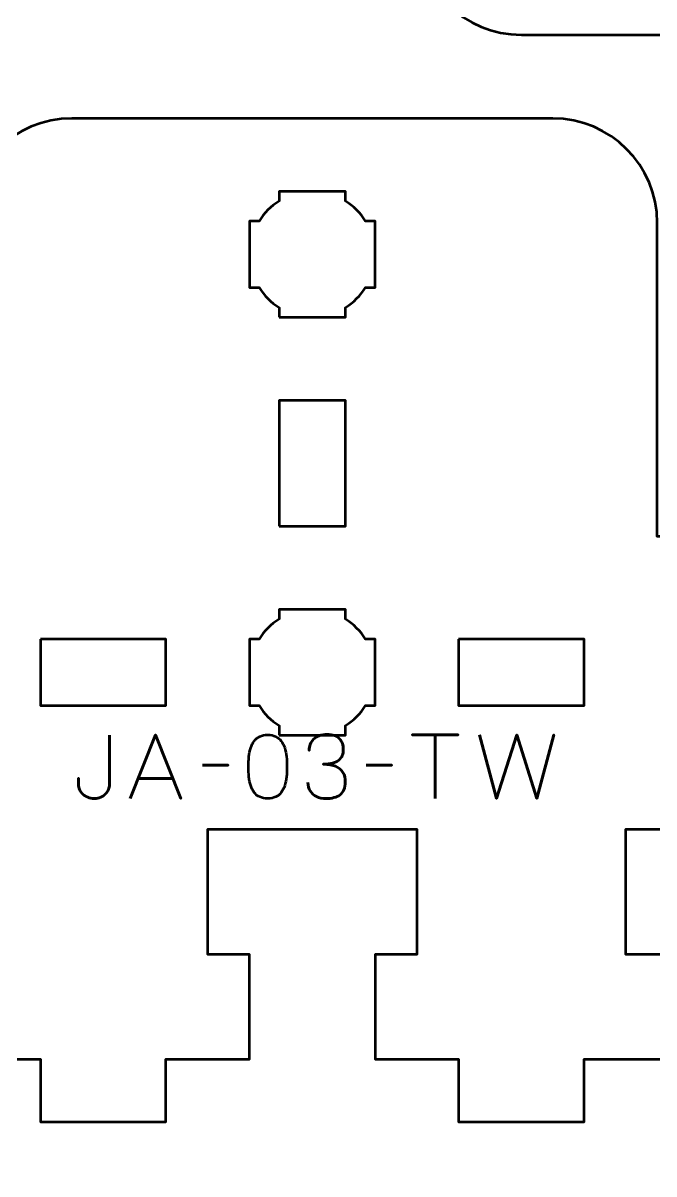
# Model space of a CAD drawing. Header units: centimetres. Extents: x -21 to 0, y -29.7 to 0.
# Drawn here: x -17.58 to -14.57, y -10.65 to -5.14 of the extents above; entities that cross this region are included whole.
import ezdxf

# ---------------------------------------------------------------- set-up
doc = ezdxf.new("R2010")
doc.units = ezdxf.units.CM
doc.header["$MEASUREMENT"] = 0
doc.layers.add('Layer 1', color=7, linetype='Continuous')

msp = doc.modelspace()

# ---------------------------------------------------------------- linework, layer by layer
at = {"layer": 'Layer 1', "color": 1, "lineweight": 53}
msp.add_open_spline([(-21.00003, -29.19995), (-21.00003, -29.19995), (-21.00003, -3.49992), (-21.00003, -3.49992), (-21.00003, -3.49992), (-21.00003, -3.41709), (-20.93286, -3.34992), (-20.85003, -3.34992), (-20.85003, -3.34992), (-20.7672, -3.34992), (-20.70003, -3.28275), (-20.70003, -3.19992), (-20.70003, -3.19992), (-20.70003, -3.11709), (-20.7672, -3.04992), (-20.85003, -3.04992), (-20.85003, -3.04992), (-20.93286, -3.04992), (-21.00003, -2.98275), (-21.00003, -2.89992), (-21.00003, -2.89992), (-21.00003, -2.81709), (-20.93286, -2.74992), (-20.85003, -2.74992), (-20.85003, -2.74992), (-20.7672, -2.74992), (-20.70003, -2.68275), (-20.70003, -2.59992), (-20.70003, -2.59992), (-20.70003, -2.51709), (-20.7672, -2.44992), (-20.85003, -2.44992), (-20.85003, -2.44992), (-20.93286, -2.44992), (-21.00003, -2.38275), (-21.00003, -2.29992), (-21.00003, -2.29992), (-21.00003, -2.21709), (-20.93286, -2.14992), (-20.85003, -2.14992), (-20.85003, -2.14992), (-20.7672, -2.14992), (-20.70003, -2.08275), (-20.70003, -1.99992), (-20.70003, -1.99992), (-20.70003, -1.91709), (-20.7672, -1.84992), (-20.85003, -1.84992), (-20.85003, -1.84992), (-20.93286, -1.84992), (-21.00003, -1.78275), (-21.00003, -1.69992), (-21.00003, -1.69992), (-21.00003, -1.61709), (-20.93286, -1.54992), (-20.85003, -1.54992), (-20.85003, -1.54992), (-20.7672, -1.54992), (-20.70003, -1.48275), (-20.70003, -1.39992), (-20.70003, -1.39992), (-20.70003, -1.31709), (-20.7672, -1.24992), (-20.85003, -1.24992), (-20.85003, -1.24992), (-20.93286, -1.24992), (-21.00003, -1.18275), (-21.00003, -1.09992), (-21.00003, -1.09992), (-21.00003, -1.09992), (-21.00003, -0.49992), (-21.00003, -0.49992), (-21.00003, -0.49992), (-21.00003, -0.22295), (-20.77694, 0.00004), (-20.49994, 0.00004), (-20.49994, 0.00004), (-20.49994, 0.00004), (-0.50008, 0.00004), (-0.50008, 0.00004), (-0.50008, 0.00004), (-0.22294, 0.00004), (0.00002, -0.22295), (0.00002, -0.49992), (0.00002, -0.49992), (0.00002, -0.49992), (0.00002, -29.19995), (0.00002, -29.19995), (0.00002, -29.19995), (0.00002, -29.47695), (-0.22294, -29.70004), (-0.50008, -29.70004), (-0.50008, -29.70004), (-0.50008, -29.70004), (-20.49994, -29.70004), (-20.49994, -29.70004), (-20.49994, -29.70004), (-20.77694, -29.70004), (-21.00003, -29.47695), (-21.00003, -29.19995)], degree=3, knots=[0, 0, 0, 0, 0.04, 0.04, 0.04, 0.04, 0.08, 0.08, 0.08, 0.08, 0.12, 0.12, 0.12, 0.12, 0.16, 0.16, 0.16, 0.16, 0.2, 0.2, 0.2, 0.2, 0.24, 0.24, 0.24, 0.24, 0.28, 0.28, 0.28, 0.28, 0.32, 0.32, 0.32, 0.32, 0.36, 0.36, 0.36, 0.36, 0.4, 0.4, 0.4, 0.4, 0.44, 0.44, 0.44, 0.44, 0.48, 0.48, 0.48, 0.48, 0.52, 0.52, 0.52, 0.52, 0.56, 0.56, 0.56, 0.56, 0.6, 0.6, 0.6, 0.6, 0.64, 0.64, 0.64, 0.64, 0.68, 0.68, 0.68, 0.68, 0.72, 0.72, 0.72, 0.72, 0.76, 0.76, 0.76, 0.76, 0.8, 0.8, 0.8, 0.8, 0.84, 0.84, 0.84, 0.84, 0.88, 0.88, 0.88, 0.88, 0.92, 0.92, 0.92, 0.92, 0.96, 0.96, 0.96, 0.96, 1, 1, 1, 1], dxfattribs=at)
at = {"layer": 'Layer 1', "lineweight": 53}
for points, knots in [([(-11.24995, -7.19999), (-10.97386, -7.19999), (-10.74995, -6.97608), (-10.74995, -6.69999), (-10.74995, -6.69999), (-10.74995, -6.69999), (-10.74995, -5.19999), (-10.74995, -5.19999), (-10.74995, -5.19999), (-10.74995, -5.19999), (-9.5999, -5.19999), (-9.5999, -5.19999), (-9.5999, -5.19999), (-9.32674, -5.19999), (-9.10468, -4.98079), (-9.1, -4.70874), (-9.1, -4.70874), (-9.1, -4.70874), (-9.6999, -4.70874), (-9.6999, -4.70874), (-9.6999, -4.70874), (-9.6999, -4.70874), (-9.6999, -4.39124), (-9.6999, -4.39124), (-9.6999, -4.39124), (-9.6999, -4.39124), (-9.10182, -4.39124), (-9.10182, -4.39124), (-9.10182, -4.39124), (-9.10182, -4.39124), (-9.1124, -2.39999), (-9.1124, -2.39999), (-9.1124, -2.39999), (-9.1124, -2.39999), (-9.6999, -2.39999), (-9.6999, -2.39999), (-9.6999, -2.39999), (-9.6999, -2.39999), (-9.6999, -2.69999), (-9.6999, -2.69999), (-9.6999, -2.69999), (-9.6999, -2.69999), (-10.09991, -2.69999), (-10.09991, -2.69999), (-10.09991, -2.69999), (-10.09991, -2.69999), (-10.09991, -3.19999), (-10.09991, -3.19999), (-10.09991, -3.19999), (-10.09991, -3.19999), (-9.89991, -3.2), (-9.89991, -3.2), (-9.89991, -3.2), (-9.89991, -3.2), (-9.89991, -3.79999), (-9.89991, -3.79999), (-9.89991, -3.79999), (-10.28324, -3.79999), (-10.51659, -3.79999), (-10.89992, -3.79999), (-10.89992, -3.79999), (-10.89992, -3.79999), (-10.89992, -3.2), (-10.89992, -3.2), (-10.89992, -3.2), (-10.89992, -3.2), (-10.69992, -3.19999), (-10.69992, -3.19999), (-10.69992, -3.19999), (-10.69992, -3.19999), (-10.69992, -2.69998), (-10.69992, -2.69998), (-10.69992, -2.69998), (-10.69992, -2.69998), (-11.09993, -2.69999), (-11.09993, -2.69999), (-11.09993, -2.69999), (-11.09993, -2.69999), (-11.09993, -2.39999), (-11.09993, -2.39999), (-11.09993, -2.39999), (-11.09993, -2.39999), (-11.69994, -2.39999), (-11.69994, -2.39999), (-11.69994, -2.39999), (-11.69994, -2.39999), (-11.69994, -2.69999), (-11.69994, -2.69999), (-11.69994, -2.69999), (-11.69994, -2.69999), (-12.09994, -2.69999), (-12.09994, -2.69999), (-12.09994, -2.69999), (-12.09994, -2.69999), (-12.09994, -3.19999), (-12.09994, -3.19999), (-12.09994, -3.19999), (-12.09994, -3.19999), (-11.89994, -3.2), (-11.89994, -3.2), (-11.89994, -3.2), (-11.89994, -3.2), (-11.89994, -3.79999), (-11.89994, -3.79999), (-11.89994, -3.79999), (-12.28328, -3.79999), (-12.51662, -3.79999), (-12.89996, -3.79999), (-12.89996, -3.79999), (-12.89996, -3.79999), (-12.89996, -3.2), (-12.89996, -3.2), (-12.89996, -3.2), (-12.89996, -3.2), (-12.69996, -3.19999), (-12.69996, -3.19999), (-12.69996, -3.19999), (-12.69996, -3.19999), (-12.69996, -2.69998), (-12.69996, -2.69998), (-12.69996, -2.69998), (-12.69996, -2.69998), (-13.09996, -2.69999), (-13.09996, -2.69999), (-13.09996, -2.69999), (-13.09996, -2.69999), (-13.09996, -2.39999), (-13.09996, -2.39999), (-13.09996, -2.39999), (-13.09996, -2.39999), (-13.69997, -2.39999), (-13.69997, -2.39999), (-13.69997, -2.39999), (-13.69997, -2.39999), (-13.69997, -2.69999), (-13.69997, -2.69999), (-13.69997, -2.69999), (-13.69997, -2.69999), (-14.09998, -2.69999), (-14.09998, -2.69999), (-14.09998, -2.69999), (-14.09998, -2.69999), (-14.09998, -3.19999), (-14.09998, -3.19999), (-14.09998, -3.19999), (-14.09998, -3.19999), (-13.89998, -3.2), (-13.89998, -3.2), (-13.89998, -3.2), (-13.89998, -3.2), (-13.89998, -3.79999), (-13.89998, -3.79999), (-13.89998, -3.79999), (-14.28331, -3.79999), (-14.51666, -3.79999), (-14.89999, -3.79999), (-14.89999, -3.79999), (-14.89999, -3.79999), (-14.89999, -3.2), (-14.89999, -3.2), (-14.89999, -3.2), (-14.89999, -3.2), (-14.69999, -3.19999), (-14.69999, -3.19999), (-14.69999, -3.19999), (-14.69999, -3.19999), (-14.69999, -2.69998), (-14.69999, -2.69998), (-14.69999, -2.69998), (-14.69999, -2.69998), (-15.1, -2.69999), (-15.1, -2.69999), (-15.1, -2.69999), (-15.1, -2.69999), (-15.1, -2.39999), (-15.1, -2.39999), (-15.1, -2.39999), (-15.1, -2.39999), (-15.70001, -2.39999), (-15.70001, -2.39999), (-15.70001, -2.39999), (-15.70001, -2.39999), (-15.70001, -2.69999), (-15.70001, -2.69999), (-15.70001, -2.69999), (-15.70001, -2.69999), (-15.70001, -2.69998), (-15.70001, -2.69998), (-15.70001, -2.69998), (-15.70001, -2.69998), (-15.70001, -4.39124), (-15.70001, -4.39124), (-15.70001, -4.39124), (-15.70001, -4.39124), (-15.1, -4.39124), (-15.1, -4.39124), (-15.1, -4.39124), (-15.1, -4.39124), (-15.1, -4.70874), (-15.1, -4.70874), (-15.1, -4.70874), (-15.1, -4.70874), (-15.6999, -4.70874), (-15.6999, -4.70874), (-15.6999, -4.70874), (-15.69522, -4.98079), (-15.47316, -5.19999), (-15.2, -5.19999), (-15.2, -5.19999), (-15.2, -5.19999), (-14.04995, -5.19999), (-14.04995, -5.19999), (-14.04995, -5.19999), (-14.04995, -5.19999), (-14.04995, -6.69999), (-14.04995, -6.69999), (-14.04995, -6.69999), (-14.04995, -6.97608), (-13.82604, -7.19999), (-13.54995, -7.19999)], [0, 0, 0, 0, 0.0181818, 0.0181818, 0.0181818, 0.0181818, 0.0363636, 0.0363636, 0.0363636, 0.0363636, 0.0545455, 0.0545455, 0.0545455, 0.0545455, 0.0727273, 0.0727273, 0.0727273, 0.0727273, 0.0909091, 0.0909091, 0.0909091, 0.0909091, 0.1090909, 0.1090909, 0.1090909, 0.1090909, 0.1272727, 0.1272727, 0.1272727, 0.1272727, 0.1454545, 0.1454545, 0.1454545, 0.1454545, 0.1636364, 0.1636364, 0.1636364, 0.1636364, 0.1818182, 0.1818182, 0.1818182, 0.1818182, 0.2, 0.2, 0.2, 0.2, 0.2181818, 0.2181818, 0.2181818, 0.2181818, 0.2363636, 0.2363636, 0.2363636, 0.2363636, 0.2545455, 0.2545455, 0.2545455, 0.2545455, 0.2727273, 0.2727273, 0.2727273, 0.2727273, 0.2909091, 0.2909091, 0.2909091, 0.2909091, 0.3090909, 0.3090909, 0.3090909, 0.3090909, 0.3272727, 0.3272727, 0.3272727, 0.3272727, 0.3454545, 0.3454545, 0.3454545, 0.3454545, 0.3636364, 0.3636364, 0.3636364, 0.3636364, 0.3818182, 0.3818182, 0.3818182, 0.3818182, 0.4, 0.4, 0.4, 0.4, 0.4181818, 0.4181818, 0.4181818, 0.4181818, 0.4363636, 0.4363636, 0.4363636, 0.4363636, 0.4545455, 0.4545455, 0.4545455, 0.4545455, 0.4727273, 0.4727273, 0.4727273, 0.4727273, 0.4909091, 0.4909091, 0.4909091, 0.4909091, 0.5090909, 0.5090909, 0.5090909, 0.5090909, 0.5272727, 0.5272727, 0.5272727, 0.5272727, 0.5454545, 0.5454545, 0.5454545, 0.5454545, 0.5636364, 0.5636364, 0.5636364, 0.5636364, 0.5818182, 0.5818182, 0.5818182, 0.5818182, 0.6, 0.6, 0.6, 0.6, 0.6181818, 0.6181818, 0.6181818, 0.6181818, 0.6363636, 0.6363636, 0.6363636, 0.6363636, 0.6545455, 0.6545455, 0.6545455, 0.6545455, 0.6727273, 0.6727273, 0.6727273, 0.6727273, 0.6909091, 0.6909091, 0.6909091, 0.6909091, 0.7090909, 0.7090909, 0.7090909, 0.7090909, 0.7272727, 0.7272727, 0.7272727, 0.7272727, 0.7454545, 0.7454545, 0.7454545, 0.7454545, 0.7636364, 0.7636364, 0.7636364, 0.7636364, 0.7818182, 0.7818182, 0.7818182, 0.7818182, 0.8, 0.8, 0.8, 0.8, 0.8181818, 0.8181818, 0.8181818, 0.8181818, 0.8363636, 0.8363636, 0.8363636, 0.8363636, 0.8545455, 0.8545455, 0.8545455, 0.8545455, 0.8727273, 0.8727273, 0.8727273, 0.8727273, 0.8909091, 0.8909091, 0.8909091, 0.8909091, 0.9090909, 0.9090909, 0.9090909, 0.9090909, 0.9272727, 0.9272727, 0.9272727, 0.9272727, 0.9454545, 0.9454545, 0.9454545, 0.9454545, 0.9636364, 0.9636364, 0.9636364, 0.9636364, 0.9818182, 0.9818182, 0.9818182, 0.9818182, 1, 1, 1, 1]), ([(-17.35005, -5.60001), (-17.62614, -5.60001), (-17.85005, -5.82392), (-17.85005, -6.10001), (-17.85005, -6.10001), (-17.85005, -6.10001), (-17.85005, -7.60001), (-17.85005, -7.60001), (-17.85005, -7.60001), (-17.85005, -7.60001), (-19.0001, -7.60001), (-19.0001, -7.60001), (-19.0001, -7.60001), (-19.27326, -7.60001), (-19.49532, -7.81921), (-19.5, -8.09126), (-19.5, -8.09126), (-19.5, -8.09126), (-18.9001, -8.09126), (-18.9001, -8.09126), (-18.9001, -8.09126), (-18.9001, -8.09126), (-18.9001, -8.40876), (-18.9001, -8.40876), (-18.9001, -8.40876), (-18.9001, -8.40876), (-19.49818, -8.40876), (-19.49818, -8.40876), (-19.49818, -8.40876), (-19.49818, -8.40876), (-19.4876, -10.40001), (-19.4876, -10.40001), (-19.4876, -10.40001), (-19.4876, -10.40001), (-18.9001, -10.40001), (-18.9001, -10.40001), (-18.9001, -10.40001), (-18.9001, -10.40001), (-18.9001, -10.10001), (-18.9001, -10.10001), (-18.9001, -10.10001), (-18.9001, -10.10001), (-18.50009, -10.10001), (-18.50009, -10.10001), (-18.50009, -10.10001), (-18.50009, -10.10001), (-18.50009, -9.60001), (-18.50009, -9.60001), (-18.50009, -9.60001), (-18.50009, -9.60001), (-18.70009, -9.6), (-18.70009, -9.6), (-18.70009, -9.6), (-18.70009, -9.6), (-18.70009, -9.00001), (-18.70009, -9.00001), (-18.70009, -9.00001), (-18.31676, -9.00001), (-18.08341, -9.00001), (-17.70008, -9.00001), (-17.70008, -9.00001), (-17.70008, -9.00001), (-17.70008, -9.6), (-17.70008, -9.6), (-17.70008, -9.6), (-17.70008, -9.6), (-17.90008, -9.60001), (-17.90008, -9.60001), (-17.90008, -9.60001), (-17.90008, -9.60001), (-17.90008, -10.10002), (-17.90008, -10.10002), (-17.90008, -10.10002), (-17.90008, -10.10002), (-17.50007, -10.10001), (-17.50007, -10.10001), (-17.50007, -10.10001), (-17.50007, -10.10001), (-17.50007, -10.40001), (-17.50007, -10.40001), (-17.50007, -10.40001), (-17.50007, -10.40001), (-16.90006, -10.40001), (-16.90006, -10.40001), (-16.90006, -10.40001), (-16.90006, -10.40001), (-16.90006, -10.10001), (-16.90006, -10.10001), (-16.90006, -10.10001), (-16.90006, -10.10001), (-16.50006, -10.10001), (-16.50006, -10.10001), (-16.50006, -10.10001), (-16.50006, -10.10001), (-16.50006, -9.60001), (-16.50006, -9.60001), (-16.50006, -9.60001), (-16.50006, -9.60001), (-16.70006, -9.6), (-16.70006, -9.6), (-16.70006, -9.6), (-16.70006, -9.6), (-16.70006, -9.00001), (-16.70006, -9.00001), (-16.70006, -9.00001), (-16.31672, -9.00001), (-16.08338, -9.00001), (-15.70004, -9.00001), (-15.70004, -9.00001), (-15.70004, -9.00001), (-15.70004, -9.6), (-15.70004, -9.6), (-15.70004, -9.6), (-15.70004, -9.6), (-15.90004, -9.60001), (-15.90004, -9.60001), (-15.90004, -9.60001), (-15.90004, -9.60001), (-15.90004, -10.10002), (-15.90004, -10.10002), (-15.90004, -10.10002), (-15.90004, -10.10002), (-15.50004, -10.10001), (-15.50004, -10.10001), (-15.50004, -10.10001), (-15.50004, -10.10001), (-15.50004, -10.40001), (-15.50004, -10.40001), (-15.50004, -10.40001), (-15.50004, -10.40001), (-14.90003, -10.40001), (-14.90003, -10.40001), (-14.90003, -10.40001), (-14.90003, -10.40001), (-14.90003, -10.10001), (-14.90003, -10.10001), (-14.90003, -10.10001), (-14.90003, -10.10001), (-14.50002, -10.10001), (-14.50002, -10.10001), (-14.50002, -10.10001), (-14.50002, -10.10001), (-14.50002, -9.60001), (-14.50002, -9.60001), (-14.50002, -9.60001), (-14.50002, -9.60001), (-14.70002, -9.6), (-14.70002, -9.6), (-14.70002, -9.6), (-14.70002, -9.6), (-14.70002, -9.00001), (-14.70002, -9.00001), (-14.70002, -9.00001), (-14.31669, -9.00001), (-14.08334, -9.00001), (-13.70001, -9.00001), (-13.70001, -9.00001), (-13.70001, -9.00001), (-13.70001, -9.6), (-13.70001, -9.6), (-13.70001, -9.6), (-13.70001, -9.6), (-13.90001, -9.60001), (-13.90001, -9.60001), (-13.90001, -9.60001), (-13.90001, -9.60001), (-13.90001, -10.10002), (-13.90001, -10.10002), (-13.90001, -10.10002), (-13.90001, -10.10002), (-13.5, -10.10001), (-13.5, -10.10001), (-13.5, -10.10001), (-13.5, -10.10001), (-13.5, -10.40001), (-13.5, -10.40001), (-13.5, -10.40001), (-13.5, -10.40001), (-12.89999, -10.40001), (-12.89999, -10.40001), (-12.89999, -10.40001), (-12.89999, -10.40001), (-12.89999, -10.10001), (-12.89999, -10.10001), (-12.89999, -10.10001), (-12.89999, -10.10001), (-12.89999, -10.10002), (-12.89999, -10.10002), (-12.89999, -10.10002), (-12.89999, -10.10002), (-12.89999, -8.40876), (-12.89999, -8.40876), (-12.89999, -8.40876), (-12.89999, -8.40876), (-13.5, -8.40876), (-13.5, -8.40876), (-13.5, -8.40876), (-13.5, -8.40876), (-13.5, -8.09126), (-13.5, -8.09126), (-13.5, -8.09126), (-13.5, -8.09126), (-12.9001, -8.09126), (-12.9001, -8.09126), (-12.9001, -8.09126), (-12.90478, -7.81921), (-13.12684, -7.60001), (-13.4, -7.60001), (-13.4, -7.60001), (-13.4, -7.60001), (-14.55005, -7.60001), (-14.55005, -7.60001), (-14.55005, -7.60001), (-14.55005, -7.60001), (-14.55005, -6.10001), (-14.55005, -6.10001), (-14.55005, -6.10001), (-14.55005, -5.82392), (-14.77396, -5.60001), (-15.05005, -5.60001)], [0, 0, 0, 0, 0.0181818, 0.0181818, 0.0181818, 0.0181818, 0.0363636, 0.0363636, 0.0363636, 0.0363636, 0.0545455, 0.0545455, 0.0545455, 0.0545455, 0.0727273, 0.0727273, 0.0727273, 0.0727273, 0.0909091, 0.0909091, 0.0909091, 0.0909091, 0.1090909, 0.1090909, 0.1090909, 0.1090909, 0.1272727, 0.1272727, 0.1272727, 0.1272727, 0.1454545, 0.1454545, 0.1454545, 0.1454545, 0.1636364, 0.1636364, 0.1636364, 0.1636364, 0.1818182, 0.1818182, 0.1818182, 0.1818182, 0.2, 0.2, 0.2, 0.2, 0.2181818, 0.2181818, 0.2181818, 0.2181818, 0.2363636, 0.2363636, 0.2363636, 0.2363636, 0.2545455, 0.2545455, 0.2545455, 0.2545455, 0.2727273, 0.2727273, 0.2727273, 0.2727273, 0.2909091, 0.2909091, 0.2909091, 0.2909091, 0.3090909, 0.3090909, 0.3090909, 0.3090909, 0.3272727, 0.3272727, 0.3272727, 0.3272727, 0.3454545, 0.3454545, 0.3454545, 0.3454545, 0.3636364, 0.3636364, 0.3636364, 0.3636364, 0.3818182, 0.3818182, 0.3818182, 0.3818182, 0.4, 0.4, 0.4, 0.4, 0.4181818, 0.4181818, 0.4181818, 0.4181818, 0.4363636, 0.4363636, 0.4363636, 0.4363636, 0.4545455, 0.4545455, 0.4545455, 0.4545455, 0.4727273, 0.4727273, 0.4727273, 0.4727273, 0.4909091, 0.4909091, 0.4909091, 0.4909091, 0.5090909, 0.5090909, 0.5090909, 0.5090909, 0.5272727, 0.5272727, 0.5272727, 0.5272727, 0.5454545, 0.5454545, 0.5454545, 0.5454545, 0.5636364, 0.5636364, 0.5636364, 0.5636364, 0.5818182, 0.5818182, 0.5818182, 0.5818182, 0.6, 0.6, 0.6, 0.6, 0.6181818, 0.6181818, 0.6181818, 0.6181818, 0.6363636, 0.6363636, 0.6363636, 0.6363636, 0.6545455, 0.6545455, 0.6545455, 0.6545455, 0.6727273, 0.6727273, 0.6727273, 0.6727273, 0.6909091, 0.6909091, 0.6909091, 0.6909091, 0.7090909, 0.7090909, 0.7090909, 0.7090909, 0.7272727, 0.7272727, 0.7272727, 0.7272727, 0.7454545, 0.7454545, 0.7454545, 0.7454545, 0.7636364, 0.7636364, 0.7636364, 0.7636364, 0.7818182, 0.7818182, 0.7818182, 0.7818182, 0.8, 0.8, 0.8, 0.8, 0.8181818, 0.8181818, 0.8181818, 0.8181818, 0.8363636, 0.8363636, 0.8363636, 0.8363636, 0.8545455, 0.8545455, 0.8545455, 0.8545455, 0.8727273, 0.8727273, 0.8727273, 0.8727273, 0.8909091, 0.8909091, 0.8909091, 0.8909091, 0.9090909, 0.9090909, 0.9090909, 0.9090909, 0.9272727, 0.9272727, 0.9272727, 0.9272727, 0.9454545, 0.9454545, 0.9454545, 0.9454545, 0.9636364, 0.9636364, 0.9636364, 0.9636364, 0.9818182, 0.9818182, 0.9818182, 0.9818182, 1, 1, 1, 1]), ([(-16.3588, -6.55001), (-16.3588, -6.55001), (-16.3588, -6.50457), (-16.3588, -6.50457), (-16.3588, -6.50457), (-16.39756, -6.48034), (-16.43038, -6.44751), (-16.45461, -6.40876), (-16.45461, -6.40876), (-16.45461, -6.40876), (-16.50006, -6.40876), (-16.50006, -6.40876), (-16.50006, -6.40876), (-16.50006, -6.40876), (-16.50006, -6.25001), (-16.50006, -6.25001), (-16.50006, -6.25001), (-16.50006, -6.25001), (-16.50006, -6.09126), (-16.50006, -6.09126), (-16.50006, -6.09126), (-16.50006, -6.09126), (-16.45461, -6.09126), (-16.45461, -6.09126), (-16.45461, -6.09126), (-16.43038, -6.05251), (-16.39756, -6.01968), (-16.3588, -5.99545), (-16.3588, -5.99545), (-16.3588, -5.99545), (-16.3588, -5.95001), (-16.3588, -5.95001), (-16.3588, -5.95001), (-16.3588, -5.95001), (-16.20005, -5.95001), (-16.20005, -5.95001), (-16.20005, -5.95001), (-16.20005, -5.95001), (-16.0413, -5.95001), (-16.0413, -5.95001), (-16.0413, -5.95001), (-16.0413, -5.95001), (-16.0413, -5.99545), (-16.0413, -5.99545), (-16.0413, -5.99545), (-16.00254, -6.01968), (-15.96972, -6.05251), (-15.94549, -6.09126), (-15.94549, -6.09126), (-15.94549, -6.09126), (-15.90004, -6.09126), (-15.90004, -6.09126), (-15.90004, -6.09126), (-15.90004, -6.09126), (-15.90004, -6.25001), (-15.90004, -6.25001), (-15.90004, -6.25001), (-15.90004, -6.25001), (-15.90004, -6.40876), (-15.90004, -6.40876), (-15.90004, -6.40876), (-15.90004, -6.40876), (-15.94549, -6.40876), (-15.94549, -6.40876), (-15.94549, -6.40876), (-15.96972, -6.44751), (-16.00254, -6.48034), (-16.0413, -6.50457), (-16.0413, -6.50457), (-16.0413, -6.50457), (-16.0413, -6.55001), (-16.0413, -6.55001), (-16.0413, -6.55001), (-16.0413, -6.55001), (-16.20005, -6.55001), (-16.20005, -6.55001), (-16.20005, -6.55001), (-16.20005, -6.55001), (-16.3588, -6.55001), (-16.3588, -6.55001)], [0, 0, 0, 0, 0.05, 0.05, 0.05, 0.05, 0.1, 0.1, 0.1, 0.1, 0.15, 0.15, 0.15, 0.15, 0.2, 0.2, 0.2, 0.2, 0.25, 0.25, 0.25, 0.25, 0.3, 0.3, 0.3, 0.3, 0.35, 0.35, 0.35, 0.35, 0.4, 0.4, 0.4, 0.4, 0.45, 0.45, 0.45, 0.45, 0.5, 0.5, 0.5, 0.5, 0.55, 0.55, 0.55, 0.55, 0.6, 0.6, 0.6, 0.6, 0.65, 0.65, 0.65, 0.65, 0.7, 0.7, 0.7, 0.7, 0.75, 0.75, 0.75, 0.75, 0.8, 0.8, 0.8, 0.8, 0.85, 0.85, 0.85, 0.85, 0.9, 0.9, 0.9, 0.9, 0.95, 0.95, 0.95, 0.95, 1, 1, 1, 1]), ([(-16.35882, -7.55001), (-16.35882, -7.55001), (-16.35882, -6.95), (-16.35882, -6.95), (-16.35882, -6.95), (-16.35882, -6.95), (-16.04132, -6.95), (-16.04132, -6.95), (-16.04132, -6.95), (-16.04132, -6.95), (-16.04132, -7.55001), (-16.04132, -7.55001), (-16.04132, -7.55001), (-16.04132, -7.55001), (-16.35882, -7.55001), (-16.35882, -7.55001)], [0, 0, 0, 0, 0.25, 0.25, 0.25, 0.25, 0.5, 0.5, 0.5, 0.5, 0.75, 0.75, 0.75, 0.75, 1, 1, 1, 1]), ([(-16.3588, -8.55001), (-16.3588, -8.55001), (-16.3588, -8.50457), (-16.3588, -8.50457), (-16.3588, -8.50457), (-16.39756, -8.48034), (-16.43038, -8.44751), (-16.45461, -8.40876), (-16.45461, -8.40876), (-16.45461, -8.40876), (-16.50006, -8.40876), (-16.50006, -8.40876), (-16.50006, -8.40876), (-16.50006, -8.40876), (-16.50006, -8.25001), (-16.50006, -8.25001), (-16.50006, -8.25001), (-16.50006, -8.25001), (-16.50006, -8.09126), (-16.50006, -8.09126), (-16.50006, -8.09126), (-16.50006, -8.09126), (-16.45461, -8.09126), (-16.45461, -8.09126), (-16.45461, -8.09126), (-16.43038, -8.05251), (-16.39756, -8.01968), (-16.3588, -7.99545), (-16.3588, -7.99545), (-16.3588, -7.99545), (-16.3588, -7.95001), (-16.3588, -7.95001), (-16.3588, -7.95001), (-16.3588, -7.95001), (-16.20005, -7.95001), (-16.20005, -7.95001), (-16.20005, -7.95001), (-16.20005, -7.95001), (-16.0413, -7.95001), (-16.0413, -7.95001), (-16.0413, -7.95001), (-16.0413, -7.95001), (-16.0413, -7.99545), (-16.0413, -7.99545), (-16.0413, -7.99545), (-16.00254, -8.01968), (-15.96972, -8.05251), (-15.94549, -8.09126), (-15.94549, -8.09126), (-15.94549, -8.09126), (-15.90004, -8.09126), (-15.90004, -8.09126), (-15.90004, -8.09126), (-15.90004, -8.09126), (-15.90004, -8.25001), (-15.90004, -8.25001), (-15.90004, -8.25001), (-15.90004, -8.25001), (-15.90004, -8.40876), (-15.90004, -8.40876), (-15.90004, -8.40876), (-15.90004, -8.40876), (-15.94549, -8.40876), (-15.94549, -8.40876), (-15.94549, -8.40876), (-15.96972, -8.44751), (-16.00254, -8.48034), (-16.0413, -8.50457), (-16.0413, -8.50457), (-16.0413, -8.50457), (-16.0413, -8.55001), (-16.0413, -8.55001), (-16.0413, -8.55001), (-16.0413, -8.55001), (-16.20005, -8.55001), (-16.20005, -8.55001), (-16.20005, -8.55001), (-16.20005, -8.55001), (-16.3588, -8.55001), (-16.3588, -8.55001)], [0, 0, 0, 0, 0.05, 0.05, 0.05, 0.05, 0.1, 0.1, 0.1, 0.1, 0.15, 0.15, 0.15, 0.15, 0.2, 0.2, 0.2, 0.2, 0.25, 0.25, 0.25, 0.25, 0.3, 0.3, 0.3, 0.3, 0.35, 0.35, 0.35, 0.35, 0.4, 0.4, 0.4, 0.4, 0.45, 0.45, 0.45, 0.45, 0.5, 0.5, 0.5, 0.5, 0.55, 0.55, 0.55, 0.55, 0.6, 0.6, 0.6, 0.6, 0.65, 0.65, 0.65, 0.65, 0.7, 0.7, 0.7, 0.7, 0.75, 0.75, 0.75, 0.75, 0.8, 0.8, 0.8, 0.8, 0.85, 0.85, 0.85, 0.85, 0.9, 0.9, 0.9, 0.9, 0.95, 0.95, 0.95, 0.95, 1, 1, 1, 1]), ([(-17.50007, -8.09126), (-17.50007, -8.09126), (-16.90006, -8.09126), (-16.90006, -8.09126), (-16.90006, -8.09126), (-16.90006, -8.09126), (-16.90006, -8.40876), (-16.90006, -8.40876), (-16.90006, -8.40876), (-16.90006, -8.40876), (-17.50007, -8.40876), (-17.50007, -8.40876), (-17.50007, -8.40876), (-17.50007, -8.40876), (-17.50007, -8.09126), (-17.50007, -8.09126)], [0, 0, 0, 0, 0.25, 0.25, 0.25, 0.25, 0.5, 0.5, 0.5, 0.5, 0.75, 0.75, 0.75, 0.75, 1, 1, 1, 1]), ([(-15.50004, -8.09126), (-15.50004, -8.09126), (-14.90003, -8.09126), (-14.90003, -8.09126), (-14.90003, -8.09126), (-14.90003, -8.09126), (-14.90003, -8.40876), (-14.90003, -8.40876), (-14.90003, -8.40876), (-14.90003, -8.40876), (-15.50004, -8.40876), (-15.50004, -8.40876), (-15.50004, -8.40876), (-15.50004, -8.40876), (-15.50004, -8.09126), (-15.50004, -8.09126)], [0, 0, 0, 0, 0.25, 0.25, 0.25, 0.25, 0.5, 0.5, 0.5, 0.5, 0.75, 0.75, 0.75, 0.75, 1, 1, 1, 1])]:
    msp.add_open_spline(points, degree=3, knots=knots, dxfattribs=at)
at = {"layer": 'Layer 1', "color": 3, "lineweight": 53}
msp.add_open_spline([(-15.05005, -5.60001), (-15.05005, -5.60001), (-17.35005, -5.60001), (-17.35005, -5.60001)], degree=3, dxfattribs=at)
at = {"layer": 'Layer 1', "color": 5, "lineweight": 53}
for points, knots in [([(-17.1697, -8.55036), (-17.1697, -8.55036), (-17.17012, -8.78743), (-17.17012, -8.78743), (-17.17012, -8.78743), (-17.17012, -8.79512), (-17.17175, -8.80288), (-17.17485, -8.81057), (-17.17485, -8.81057), (-17.17803, -8.81833), (-17.18268, -8.82539), (-17.18882, -8.83188), (-17.18882, -8.83188), (-17.19503, -8.8383), (-17.20258, -8.84352), (-17.21154, -8.8474), (-17.21154, -8.8474), (-17.22057, -8.85135), (-17.23087, -8.85333), (-17.24251, -8.85347), (-17.24251, -8.85347), (-17.25416, -8.85347), (-17.26467, -8.85156), (-17.27398, -8.84782), (-17.27398, -8.84782), (-17.2833, -8.84401), (-17.29127, -8.83893), (-17.29783, -8.83251), (-17.29783, -8.83251), (-17.30446, -8.82609), (-17.30947, -8.81904), (-17.313, -8.8112), (-17.313, -8.8112), (-17.31653, -8.80337), (-17.31829, -8.79547), (-17.31829, -8.78743), (-17.31829, -8.78743), (-17.31829, -8.78743), (-17.31829, -8.7561), (-17.31829, -8.7561), (-17.31829, -8.7561), (-17.31829, -8.7561), (-17.31829, -8.78743), (-17.31829, -8.78743), (-17.31829, -8.78743), (-17.31829, -8.79547), (-17.31653, -8.80337), (-17.313, -8.8112), (-17.313, -8.8112), (-17.30947, -8.81904), (-17.30446, -8.82609), (-17.29783, -8.83251), (-17.29783, -8.83251), (-17.29127, -8.83893), (-17.2833, -8.84401), (-17.27398, -8.84782), (-17.27398, -8.84782), (-17.26467, -8.85156), (-17.25416, -8.85347), (-17.24251, -8.85347), (-17.24251, -8.85347), (-17.23087, -8.85333), (-17.22057, -8.85135), (-17.21154, -8.8474), (-17.21154, -8.8474), (-17.20258, -8.84352), (-17.19503, -8.8383), (-17.18882, -8.83188), (-17.18882, -8.83188), (-17.18268, -8.82539), (-17.17803, -8.81833), (-17.17485, -8.81057), (-17.17485, -8.81057), (-17.17175, -8.80288), (-17.17012, -8.79512), (-17.17012, -8.78743), (-17.17012, -8.78743), (-17.17012, -8.78743), (-17.1697, -8.55036), (-17.1697, -8.55036)], [0, 0, 0, 0, 0.05, 0.05, 0.05, 0.05, 0.1, 0.1, 0.1, 0.1, 0.15, 0.15, 0.15, 0.15, 0.2, 0.2, 0.2, 0.2, 0.25, 0.25, 0.25, 0.25, 0.3, 0.3, 0.3, 0.3, 0.35, 0.35, 0.35, 0.35, 0.4, 0.4, 0.4, 0.4, 0.45, 0.45, 0.45, 0.45, 0.5, 0.5, 0.5, 0.5, 0.55, 0.55, 0.55, 0.55, 0.6, 0.6, 0.6, 0.6, 0.65, 0.65, 0.65, 0.65, 0.7, 0.7, 0.7, 0.7, 0.75, 0.75, 0.75, 0.75, 0.8, 0.8, 0.8, 0.8, 0.85, 0.85, 0.85, 0.85, 0.9, 0.9, 0.9, 0.9, 0.95, 0.95, 0.95, 0.95, 1, 1, 1, 1]), ([(-17.07149, -8.85389), (-17.07149, -8.85389), (-16.95042, -8.54867), (-16.95042, -8.54867), (-16.95042, -8.54867), (-16.95042, -8.54867), (-16.82892, -8.85389), (-16.82892, -8.85389), (-16.82892, -8.85389), (-16.82892, -8.85389), (-16.95042, -8.54867), (-16.95042, -8.54867), (-16.95042, -8.54867), (-16.95042, -8.54867), (-17.07149, -8.85389), (-17.07149, -8.85389)], [0, 0, 0, 0, 0.25, 0.25, 0.25, 0.25, 0.5, 0.5, 0.5, 0.5, 0.75, 0.75, 0.75, 0.75, 1, 1, 1, 1]), ([(-16.4132, -8.85389), (-16.39839, -8.85382), (-16.38562, -8.85121), (-16.37496, -8.84613), (-16.37496, -8.84613), (-16.36438, -8.84105), (-16.35556, -8.83378), (-16.34851, -8.82454), (-16.34851, -8.82454), (-16.34152, -8.81523), (-16.33602, -8.80422), (-16.33193, -8.79152), (-16.33193, -8.79152), (-16.3279, -8.77882), (-16.32501, -8.76492), (-16.32339, -8.74968), (-16.32339, -8.74968), (-16.32169, -8.73444), (-16.32085, -8.71842), (-16.32092, -8.70149), (-16.32092, -8.70149), (-16.32085, -8.68463), (-16.32169, -8.66861), (-16.32339, -8.65344), (-16.32339, -8.65344), (-16.32501, -8.63827), (-16.3279, -8.6243), (-16.33193, -8.6116), (-16.33193, -8.6116), (-16.33602, -8.59897), (-16.34152, -8.58797), (-16.34851, -8.57858), (-16.34851, -8.57858), (-16.35556, -8.56927), (-16.36438, -8.562), (-16.37496, -8.55692), (-16.37496, -8.55692), (-16.38562, -8.55177), (-16.39839, -8.54916), (-16.4132, -8.54909), (-16.4132, -8.54909), (-16.42802, -8.54916), (-16.44079, -8.55177), (-16.45145, -8.55692), (-16.45145, -8.55692), (-16.46203, -8.562), (-16.47085, -8.56927), (-16.4779, -8.57858), (-16.4779, -8.57858), (-16.48489, -8.58797), (-16.49039, -8.59897), (-16.49448, -8.6116), (-16.49448, -8.6116), (-16.49851, -8.6243), (-16.5014, -8.63827), (-16.50302, -8.65344), (-16.50302, -8.65344), (-16.50471, -8.66861), (-16.50556, -8.68463), (-16.50549, -8.70149), (-16.50549, -8.70149), (-16.50556, -8.71842), (-16.50471, -8.73444), (-16.50302, -8.74968), (-16.50302, -8.74968), (-16.5014, -8.76492), (-16.49851, -8.77882), (-16.49448, -8.79152), (-16.49448, -8.79152), (-16.49039, -8.80422), (-16.48489, -8.81523), (-16.4779, -8.82454), (-16.4779, -8.82454), (-16.47085, -8.83378), (-16.46203, -8.84105), (-16.45145, -8.84613), (-16.45145, -8.84613), (-16.44079, -8.85121), (-16.42802, -8.85382), (-16.4132, -8.85389)], [0, 0, 0, 0, 0.05, 0.05, 0.05, 0.05, 0.1, 0.1, 0.1, 0.1, 0.15, 0.15, 0.15, 0.15, 0.2, 0.2, 0.2, 0.2, 0.25, 0.25, 0.25, 0.25, 0.3, 0.3, 0.3, 0.3, 0.35, 0.35, 0.35, 0.35, 0.4, 0.4, 0.4, 0.4, 0.45, 0.45, 0.45, 0.45, 0.5, 0.5, 0.5, 0.5, 0.55, 0.55, 0.55, 0.55, 0.6, 0.6, 0.6, 0.6, 0.65, 0.65, 0.65, 0.65, 0.7, 0.7, 0.7, 0.7, 0.75, 0.75, 0.75, 0.75, 0.8, 0.8, 0.8, 0.8, 0.85, 0.85, 0.85, 0.85, 0.9, 0.9, 0.9, 0.9, 0.95, 0.95, 0.95, 0.95, 1, 1, 1, 1]), ([(-16.4132, -8.85389), (-16.39839, -8.85382), (-16.38562, -8.85121), (-16.37496, -8.84613), (-16.37496, -8.84613), (-16.36438, -8.84105), (-16.35556, -8.83378), (-16.34851, -8.82454), (-16.34851, -8.82454), (-16.34152, -8.81523), (-16.33602, -8.80422), (-16.33193, -8.79152), (-16.33193, -8.79152), (-16.3279, -8.77882), (-16.32501, -8.76492), (-16.32339, -8.74968), (-16.32339, -8.74968), (-16.32169, -8.73444), (-16.32085, -8.71842), (-16.32092, -8.70149), (-16.32092, -8.70149), (-16.32085, -8.68463), (-16.32169, -8.66861), (-16.32339, -8.65344), (-16.32339, -8.65344), (-16.32501, -8.63827), (-16.3279, -8.6243), (-16.33193, -8.6116), (-16.33193, -8.6116), (-16.33602, -8.59897), (-16.34152, -8.58797), (-16.34851, -8.57858), (-16.34851, -8.57858), (-16.35556, -8.56927), (-16.36438, -8.562), (-16.37496, -8.55692), (-16.37496, -8.55692), (-16.38562, -8.55177), (-16.39839, -8.54916), (-16.4132, -8.54909), (-16.4132, -8.54909), (-16.42802, -8.54916), (-16.44079, -8.55177), (-16.45145, -8.55692), (-16.45145, -8.55692), (-16.46203, -8.562), (-16.47085, -8.56927), (-16.4779, -8.57858), (-16.4779, -8.57858), (-16.48489, -8.58797), (-16.49039, -8.59897), (-16.49448, -8.6116), (-16.49448, -8.6116), (-16.49851, -8.6243), (-16.5014, -8.63827), (-16.50302, -8.65344), (-16.50302, -8.65344), (-16.50471, -8.66861), (-16.50556, -8.68463), (-16.50549, -8.70149), (-16.50549, -8.70149), (-16.50556, -8.71842), (-16.50471, -8.73444), (-16.50302, -8.74968), (-16.50302, -8.74968), (-16.5014, -8.76492), (-16.49851, -8.77882), (-16.49448, -8.79152), (-16.49448, -8.79152), (-16.49039, -8.80422), (-16.48489, -8.81523), (-16.4779, -8.82454), (-16.4779, -8.82454), (-16.47085, -8.83378), (-16.46203, -8.84105), (-16.45145, -8.84613), (-16.45145, -8.84613), (-16.44079, -8.85121), (-16.42802, -8.85382), (-16.4132, -8.85389)], [0, 0, 0, 0, 0.05, 0.05, 0.05, 0.05, 0.1, 0.1, 0.1, 0.1, 0.15, 0.15, 0.15, 0.15, 0.2, 0.2, 0.2, 0.2, 0.25, 0.25, 0.25, 0.25, 0.3, 0.3, 0.3, 0.3, 0.35, 0.35, 0.35, 0.35, 0.4, 0.4, 0.4, 0.4, 0.45, 0.45, 0.45, 0.45, 0.5, 0.5, 0.5, 0.5, 0.55, 0.55, 0.55, 0.55, 0.6, 0.6, 0.6, 0.6, 0.65, 0.65, 0.65, 0.65, 0.7, 0.7, 0.7, 0.7, 0.75, 0.75, 0.75, 0.75, 0.8, 0.8, 0.8, 0.8, 0.85, 0.85, 0.85, 0.85, 0.9, 0.9, 0.9, 0.9, 0.95, 0.95, 0.95, 0.95, 1, 1, 1, 1]), ([(-16.22058, -8.77727), (-16.22051, -8.79251), (-16.21698, -8.80577), (-16.21, -8.81727), (-16.21, -8.81727), (-16.20301, -8.8287), (-16.19306, -8.83766), (-16.18008, -8.84408), (-16.18008, -8.84408), (-16.1671, -8.8505), (-16.15151, -8.85375), (-16.13337, -8.85389), (-16.13337, -8.85389), (-16.11976, -8.85389), (-16.10741, -8.85248), (-16.09619, -8.84952), (-16.09619, -8.84952), (-16.08504, -8.84655), (-16.07545, -8.84197), (-16.06733, -8.83569), (-16.06733, -8.83569), (-16.05922, -8.82941), (-16.05301, -8.82129), (-16.04857, -8.81142), (-16.04857, -8.81142), (-16.04419, -8.80147), (-16.04201, -8.78954), (-16.04194, -8.77557), (-16.04194, -8.77557), (-16.04186, -8.75695), (-16.04567, -8.74121), (-16.05322, -8.72844), (-16.05322, -8.72844), (-16.06077, -8.71567), (-16.07249, -8.70608), (-16.08822, -8.69952), (-16.08822, -8.69952), (-16.10395, -8.69295), (-16.12413, -8.68964), (-16.14861, -8.68964), (-16.14861, -8.68964), (-16.13034, -8.68971), (-16.11503, -8.68802), (-16.10254, -8.68456), (-16.10254, -8.68456), (-16.09012, -8.6811), (-16.08018, -8.67623), (-16.0727, -8.66988), (-16.0727, -8.66988), (-16.06522, -8.6636), (-16.05979, -8.65612), (-16.05654, -8.64752), (-16.05654, -8.64752), (-16.05322, -8.63898), (-16.0516, -8.6296), (-16.05167, -8.61937), (-16.05167, -8.61937), (-16.0516, -8.60913), (-16.05301, -8.59968), (-16.05583, -8.59093), (-16.05583, -8.59093), (-16.05859, -8.58218), (-16.0631, -8.57449), (-16.06924, -8.56793), (-16.06924, -8.56793), (-16.07538, -8.56137), (-16.08349, -8.55622), (-16.09344, -8.55255), (-16.09344, -8.55255), (-16.10346, -8.54888), (-16.11567, -8.54705), (-16.12999, -8.54698), (-16.12999, -8.54698), (-16.14424, -8.54705), (-16.15673, -8.54916), (-16.16731, -8.55326), (-16.16731, -8.55326), (-16.17797, -8.55735), (-16.18671, -8.56292), (-16.19377, -8.57005), (-16.19377, -8.57005), (-16.20075, -8.57717), (-16.20598, -8.58529), (-16.20943, -8.59446), (-16.20943, -8.59446), (-16.21296, -8.60363), (-16.21465, -8.61337), (-16.21465, -8.6236), (-16.21465, -8.6236), (-16.21465, -8.61337), (-16.21296, -8.60363), (-16.20943, -8.59446), (-16.20943, -8.59446), (-16.20598, -8.58529), (-16.20075, -8.57717), (-16.19377, -8.57005), (-16.19377, -8.57005), (-16.18671, -8.56292), (-16.17797, -8.55735), (-16.16731, -8.55326), (-16.16731, -8.55326), (-16.15673, -8.54916), (-16.14424, -8.54705), (-16.12999, -8.54698), (-16.12999, -8.54698), (-16.11567, -8.54705), (-16.10346, -8.54888), (-16.09344, -8.55255), (-16.09344, -8.55255), (-16.08349, -8.55622), (-16.07538, -8.56137), (-16.06924, -8.56793), (-16.06924, -8.56793), (-16.0631, -8.57449), (-16.05859, -8.58218), (-16.05583, -8.59093), (-16.05583, -8.59093), (-16.05301, -8.59968), (-16.0516, -8.60913), (-16.05167, -8.61937), (-16.05167, -8.61937), (-16.0516, -8.6296), (-16.05322, -8.63898), (-16.05654, -8.64752), (-16.05654, -8.64752), (-16.05979, -8.65612), (-16.06522, -8.6636), (-16.0727, -8.66988), (-16.0727, -8.66988), (-16.08018, -8.67623), (-16.09012, -8.6811), (-16.10254, -8.68456), (-16.10254, -8.68456), (-16.11503, -8.68802), (-16.13034, -8.68971), (-16.14861, -8.68964), (-16.14861, -8.68964), (-16.12413, -8.68964), (-16.10395, -8.69295), (-16.08822, -8.69952), (-16.08822, -8.69952), (-16.07249, -8.70608), (-16.06077, -8.71567), (-16.05322, -8.72844), (-16.05322, -8.72844), (-16.04567, -8.74121), (-16.04186, -8.75695), (-16.04194, -8.77557), (-16.04194, -8.77557), (-16.04201, -8.78954), (-16.04419, -8.80147), (-16.04857, -8.81142), (-16.04857, -8.81142), (-16.05301, -8.82129), (-16.05922, -8.82941), (-16.06733, -8.83569), (-16.06733, -8.83569), (-16.07545, -8.84197), (-16.08504, -8.84655), (-16.09619, -8.84952), (-16.09619, -8.84952), (-16.10741, -8.85248), (-16.11976, -8.85389), (-16.13337, -8.85389), (-16.13337, -8.85389), (-16.15151, -8.85375), (-16.1671, -8.8505), (-16.18008, -8.84408), (-16.18008, -8.84408), (-16.19306, -8.83766), (-16.20301, -8.8287), (-16.21, -8.81727), (-16.21, -8.81727), (-16.21698, -8.80577), (-16.22051, -8.79251), (-16.22058, -8.77727)], [0, 0, 0, 0, 0.0227273, 0.0227273, 0.0227273, 0.0227273, 0.0454545, 0.0454545, 0.0454545, 0.0454545, 0.0681818, 0.0681818, 0.0681818, 0.0681818, 0.0909091, 0.0909091, 0.0909091, 0.0909091, 0.1136364, 0.1136364, 0.1136364, 0.1136364, 0.1363636, 0.1363636, 0.1363636, 0.1363636, 0.1590909, 0.1590909, 0.1590909, 0.1590909, 0.1818182, 0.1818182, 0.1818182, 0.1818182, 0.2045455, 0.2045455, 0.2045455, 0.2045455, 0.2272727, 0.2272727, 0.2272727, 0.2272727, 0.25, 0.25, 0.25, 0.25, 0.2727273, 0.2727273, 0.2727273, 0.2727273, 0.2954545, 0.2954545, 0.2954545, 0.2954545, 0.3181818, 0.3181818, 0.3181818, 0.3181818, 0.3409091, 0.3409091, 0.3409091, 0.3409091, 0.3636364, 0.3636364, 0.3636364, 0.3636364, 0.3863636, 0.3863636, 0.3863636, 0.3863636, 0.4090909, 0.4090909, 0.4090909, 0.4090909, 0.4318182, 0.4318182, 0.4318182, 0.4318182, 0.4545455, 0.4545455, 0.4545455, 0.4545455, 0.4772727, 0.4772727, 0.4772727, 0.4772727, 0.5, 0.5, 0.5, 0.5, 0.5227273, 0.5227273, 0.5227273, 0.5227273, 0.5454545, 0.5454545, 0.5454545, 0.5454545, 0.5681818, 0.5681818, 0.5681818, 0.5681818, 0.5909091, 0.5909091, 0.5909091, 0.5909091, 0.6136364, 0.6136364, 0.6136364, 0.6136364, 0.6363636, 0.6363636, 0.6363636, 0.6363636, 0.6590909, 0.6590909, 0.6590909, 0.6590909, 0.6818182, 0.6818182, 0.6818182, 0.6818182, 0.7045455, 0.7045455, 0.7045455, 0.7045455, 0.7272727, 0.7272727, 0.7272727, 0.7272727, 0.75, 0.75, 0.75, 0.75, 0.7727273, 0.7727273, 0.7727273, 0.7727273, 0.7954545, 0.7954545, 0.7954545, 0.7954545, 0.8181818, 0.8181818, 0.8181818, 0.8181818, 0.8409091, 0.8409091, 0.8409091, 0.8409091, 0.8636364, 0.8636364, 0.8636364, 0.8636364, 0.8863636, 0.8863636, 0.8863636, 0.8863636, 0.9090909, 0.9090909, 0.9090909, 0.9090909, 0.9318182, 0.9318182, 0.9318182, 0.9318182, 0.9545455, 0.9545455, 0.9545455, 0.9545455, 0.9772727, 0.9772727, 0.9772727, 0.9772727, 1, 1, 1, 1]), ([(-15.61225, -8.85389), (-15.61225, -8.85389), (-15.61225, -8.54867), (-15.61225, -8.54867), (-15.61225, -8.54867), (-15.61225, -8.54867), (-15.72189, -8.54867), (-15.72189, -8.54867), (-15.72189, -8.54867), (-15.72189, -8.54867), (-15.50176, -8.54867), (-15.50176, -8.54867), (-15.50176, -8.54867), (-15.50176, -8.54867), (-15.61225, -8.54867), (-15.61225, -8.54867), (-15.61225, -8.54867), (-15.61225, -8.54867), (-15.61225, -8.85389), (-15.61225, -8.85389)], [0, 0, 0, 0, 0.2, 0.2, 0.2, 0.2, 0.4, 0.4, 0.4, 0.4, 0.6, 0.6, 0.6, 0.6, 0.8, 0.8, 0.8, 0.8, 1, 1, 1, 1]), ([(-15.39974, -8.54867), (-15.39974, -8.54867), (-15.31931, -8.85389), (-15.31931, -8.85389), (-15.31931, -8.85389), (-15.31931, -8.85389), (-15.22237, -8.54867), (-15.22237, -8.54867), (-15.22237, -8.54867), (-15.22237, -8.54867), (-15.12541, -8.85389), (-15.12541, -8.85389), (-15.12541, -8.85389), (-15.12541, -8.85389), (-15.04498, -8.54867), (-15.04498, -8.54867), (-15.04498, -8.54867), (-15.04498, -8.54867), (-15.12541, -8.85389), (-15.12541, -8.85389), (-15.12541, -8.85389), (-15.12541, -8.85389), (-15.22237, -8.54867), (-15.22237, -8.54867), (-15.22237, -8.54867), (-15.22237, -8.54867), (-15.31931, -8.85389), (-15.31931, -8.85389), (-15.31931, -8.85389), (-15.31931, -8.85389), (-15.39974, -8.54867), (-15.39974, -8.54867)], [0, 0, 0, 0, 0.125, 0.125, 0.125, 0.125, 0.25, 0.25, 0.25, 0.25, 0.375, 0.375, 0.375, 0.375, 0.5, 0.5, 0.5, 0.5, 0.625, 0.625, 0.625, 0.625, 0.75, 0.75, 0.75, 0.75, 0.875, 0.875, 0.875, 0.875, 1, 1, 1, 1]), ([(-16.72562, -8.69429), (-16.72562, -8.69429), (-16.60243, -8.69429), (-16.60243, -8.69429), (-16.60243, -8.69429), (-16.60243, -8.69429), (-16.72562, -8.69429), (-16.72562, -8.69429)], [0, 0, 0, 0, 0.5, 0.5, 0.5, 0.5, 1, 1, 1, 1]), ([(-15.94203, -8.69429), (-15.94203, -8.69429), (-15.81884, -8.69429), (-15.81884, -8.69429), (-15.81884, -8.69429), (-15.81884, -8.69429), (-15.94203, -8.69429), (-15.94203, -8.69429)], [0, 0, 0, 0, 0.5, 0.5, 0.5, 0.5, 1, 1, 1, 1]), ([(-17.03339, -8.75779), (-17.03339, -8.75779), (-16.86745, -8.75779), (-16.86745, -8.75779), (-16.86745, -8.75779), (-16.86745, -8.75779), (-17.03339, -8.75779), (-17.03339, -8.75779)], [0, 0, 0, 0, 0.5, 0.5, 0.5, 0.5, 1, 1, 1, 1])]:
    msp.add_open_spline(points, degree=3, knots=knots, dxfattribs=at)

doc.saveas('drawing.dxf')
